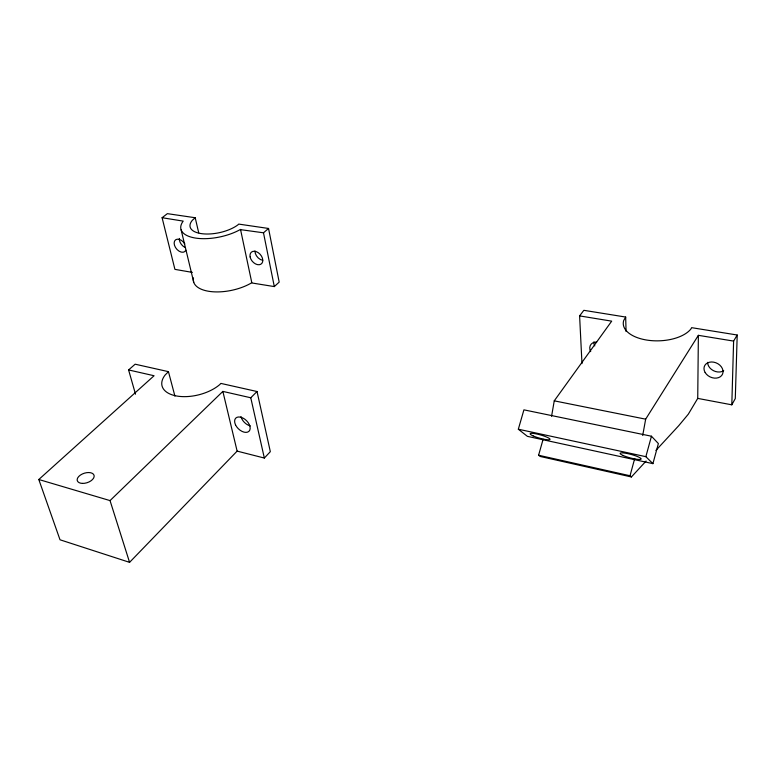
<?xml version="1.0" encoding="UTF-8"?>
<svg xmlns="http://www.w3.org/2000/svg" width="776" height="776" viewBox="0 0 776 776"><rect width="100%" height="100%" fill="white"/><g stroke="black" fill="none" stroke-linecap="round" stroke-linejoin="round"><path stroke-width="1.16" d="M655.895 450.429L678.757 425.665L688.312 414.18L697.731 398.398L698.371 335.329L733.611 341.091L737.2 335.009L691.62 327.666L691.057 328.801A35.201 18.178 -1.7 0 1 648.959 340.373A35.201 18.178 -1.7 0 1 623.71 320.507L625.679 317.054L583.833 310.313L579.604 315.9L581.981 363.614M697.731 398.398L731.807 404.82L733.611 341.091M737.2 335.009L735.289 398.563L731.807 404.82M551.571 416.324L554.248 400.843L611.692 321.148L579.604 315.9M642.703 435.481L645.661 419.166L698.371 335.329M646.098 461.041L631.402 476.959L630.025 475.756L634.729 458.47M652.917 463.65L658.378 443.571L651.452 436.219L523.916 409.844L518.329 429.215L527.389 436.345L652.917 463.65L645.855 456.676L518.329 429.215M645.855 456.676L651.452 436.219M631.402 476.959L540.241 456.472L538.592 455.24L543.122 439.235M135.509 394.179L128.593 369.939L154.075 375.739L38.8 479.5L60.014 539.786L129.573 562.348L237.126 451.118L264.344 458.044L270.329 451.661L257.031 391.521L220.85 383.402L219.773 384.576A33.29 17.557 -13.9 0 1 176.967 396.051A33.29 17.557 -13.9 0 1 164.958 375.215L168.441 371.655L174.93 396.148M264.344 458.044L250.774 397.768L257.031 391.521M38.8 479.5L110.037 500.598L222.857 391.405L250.774 397.768M193.505 277.886A35.745 16.781 -12.2 0 0 212.217 291.718A35.745 16.781 -12.2 0 0 251.492 282.91L274.306 286.587L279.176 282.115L268.545 228.464L238.727 224.099L237.863 224.914A27.276 11.873 -12.1 0 1 202.837 233.809A27.276 11.873 -12.1 0 1 192.419 220.219L195.213 217.736L198.714 232.79M128.593 369.939L135.14 364.196L168.441 371.655M192.361 272.395L174.92 269.369L162.097 217.716L183.204 221.111A36.666 15.966 -12.1 0 0 195.882 238.125A36.666 15.966 -12.1 0 0 240.191 229.599L263.491 232.8L268.545 228.464M162.097 217.716L167.364 213.652L195.213 217.736M645.661 419.166L554.248 400.843M538.592 455.24L630.025 475.756M110.037 500.598L129.573 562.348M181.118 229.812L193.738 282.309M222.857 391.405L237.126 451.118M240.511 229.386L251.802 282.687M263.491 232.8L274.306 286.587M625.679 317.054L626.067 331.517M590.682 351.615A9.264 7.129 32.2 0 1 596.666 342.022M723.698 370.734A9.836 7.653 24.5 0 1 713.348 370.627A9.836 7.653 24.5 0 1 707.634 362.353M594.794 345.902A9.205 7.129 32.1 0 1 593.892 341.896M250.25 425.888A9.273 5.762 44.4 0 1 241.006 416.654M185.813 250.26A7.459 4.86 51 0 1 177.112 249.581A7.459 4.86 51 0 1 175.58 239.832A7.459 4.86 51 0 1 184.814 243.887M184.736 247.292A7.43 4.869 51 0 1 179.334 238.455M262.725 260.3A7.653 5.267 49.3 0 1 254.994 250.968M623.05 455.464A10.912 1.794 15.1 0 0 640.782 459.324A10.912 1.794 15.1 0 0 628.114 453.708A10.912 1.794 15.1 0 0 623.05 455.464M533.093 435.889A10.369 1.688 15.8 0 0 549.747 439.643A10.369 1.688 15.8 0 0 537.37 434.133A10.369 1.688 15.8 0 0 533.093 435.889M705.161 372.538A9.894 7.663 24.7 0 0 721.67 375.516A9.894 7.663 24.7 0 0 713.707 362.159A9.894 7.663 24.7 0 0 705.161 372.538M235.506 424.811A9.331 5.752 44.4 0 0 248.98 431.291A9.331 5.752 44.4 0 0 242.723 417.934A9.331 5.752 44.4 0 0 235.506 424.811M82.479 483.409A8.808 4.947 -18.1 0 0 94.09 475.426A8.808 4.947 -18.1 0 0 80.403 475.087A8.808 4.947 -18.1 0 0 82.479 483.409M250.124 256.963A7.692 5.257 49.2 0 0 260.697 264.306A7.692 5.257 49.2 0 0 258.34 252.733A7.692 5.257 49.2 0 0 250.124 256.963"/></g></svg>
